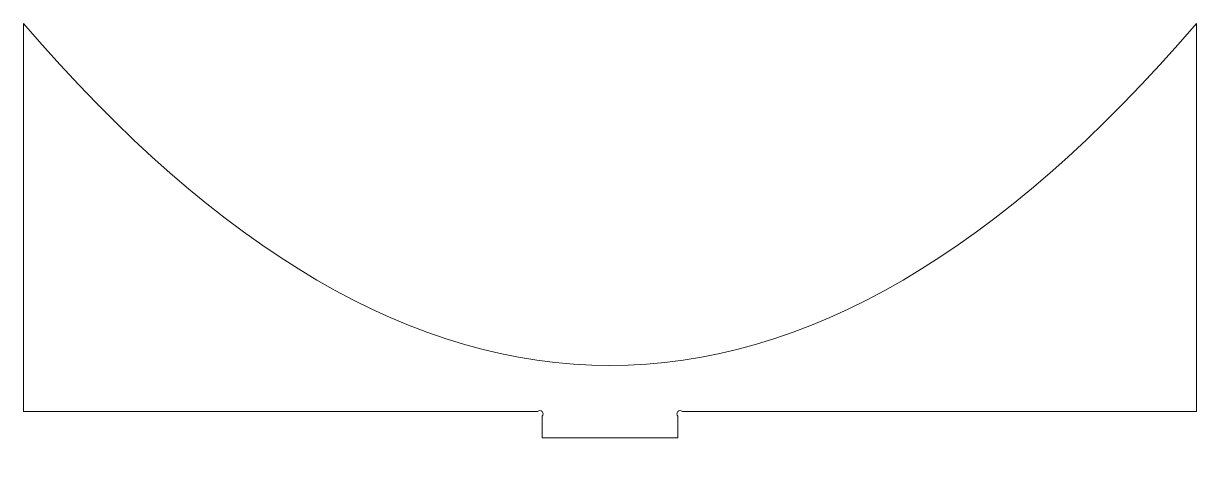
# Model space of a CAD drawing. Header units: millimetres. Extents: x -237 to 299, y -40 to 169.
import ezdxf

# ---------------------------------------------------------------- set-up
doc = ezdxf.new("R2010")
doc.units = ezdxf.units.MM

msp = doc.modelspace()

# ---------------------------------------------------------------- linework, layer by layer
at = {"color": 7, "linetype": 'Continuous', "lineweight": 15}
for p, q in [((-237.44, 168.65), (-237.44, -9.11)), ((299.44, -9.11), (299.44, 168.65)), ((-237.44, -9.11), (-2.12, -9.11)), ((64.12, -9.11), (299.44, -9.11)), ((0, -11.23), (0, -21.11)), ((62, -21.11), (62, -11.23)), ((0, -21.11), (62, -21.11))]:
    msp.add_line(p, q, dxfattribs=at)
for centre, start, end in [((-1.06, -10.17), 315, 135), ((63.06, -10.17), 45, 225)]:
    msp.add_arc(centre, 1.5, start, end, dxfattribs=at)
msp.add_open_spline([(299.44, 168.65), (120.48, -40.22), (-58.48, -40.22), (-237.44, 168.65)], degree=3, dxfattribs=at)

doc.saveas('drawing.dxf')
